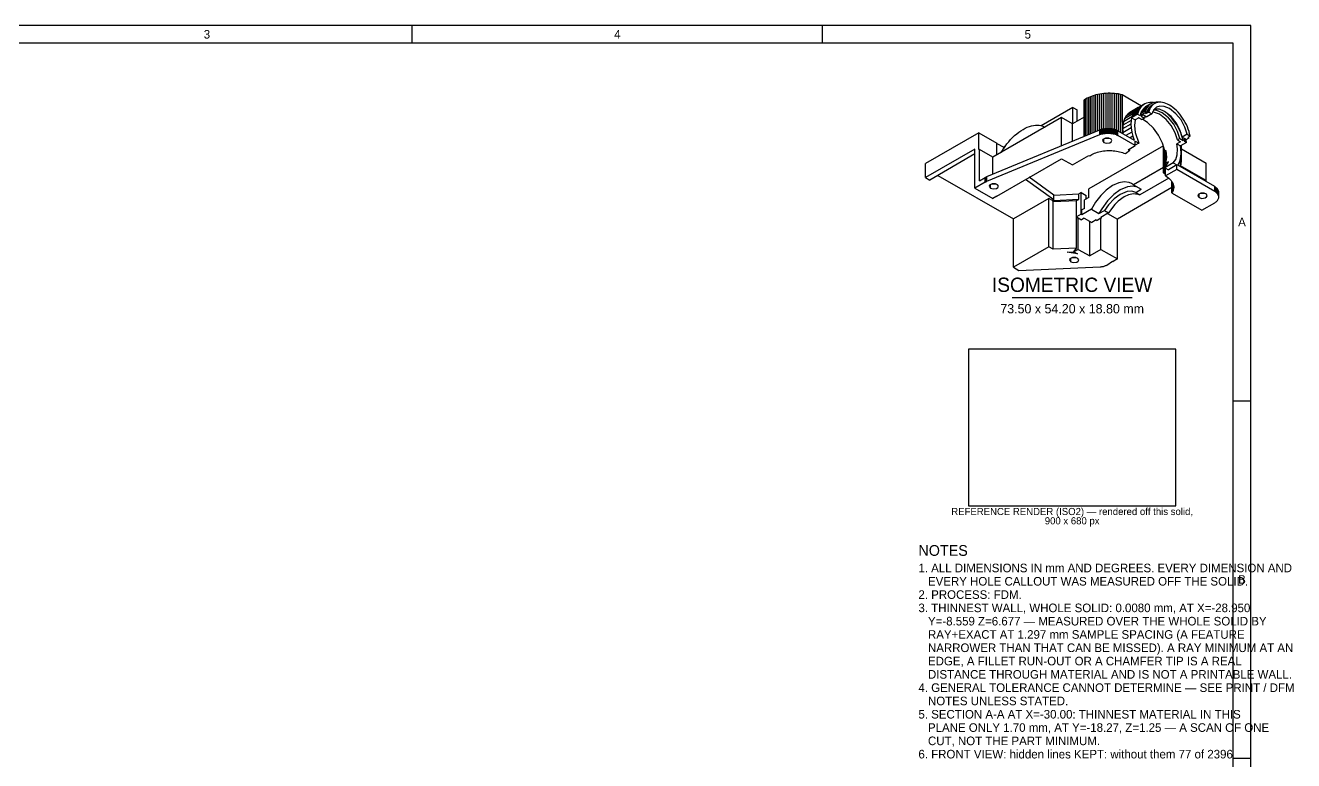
# Model space of a CAD drawing. Header units: millimetres. Extents: x -113 to 601, y 5 to 415.
# Drawn here: x 246.2 to 600.9, y 209.3 to 415 of the extents above; entities that cross this region are included whole.
import ezdxf
from ezdxf.enums import TextEntityAlignment as Align

# ---------------------------------------------------------------- set-up
doc = ezdxf.new("R2010")
doc.units = ezdxf.units.MM
for name, color, linetype in [('FRAME', 7, 'CONTINUOUS'), ('TEXT', 3, 'CONTINUOUS'), ('TITLE', 7, 'CONTINUOUS'), ('VISIBLE', 7, 'CONTINUOUS')]:
    doc.layers.add(name, color=color, linetype=linetype)

msp = doc.modelspace()

# ---------------------------------------------------------------- linework, layer by layer
at = {"layer": 'FRAME'}
for p, q in [((584, 410), (10, 410)), ((584, 10), (584, 410))]:
    msp.add_line(p, q, dxfattribs=at)
at = {"layer": 'TEXT'}
msp.add_line((522.2, 338.833041), (555.8, 338.833041), dxfattribs=at)
at = {"layer": 'TITLE'}
for p, q in [((589, 415), (5, 415)), ((354.4, 410), (354.4, 415)), ((469.2, 410), (469.2, 415)), ((589, 5), (589, 415)), ((568, 324.433041), (510, 324.433041)), ((510, 324.433041), (510, 280.610818)), ((568, 280.610818), (568, 324.433041)), ((584, 310), (589, 310)), ((510, 280.610818), (568, 280.610818)), ((584, 210), (589, 210))]:
    msp.add_line(p, q, dxfattribs=at)
at = {"layer": 'VISIBLE'}
for p, q in [((542.764023, 394.386113), (542.365349, 394.137474)), ((542.365349, 383.946317), (542.365349, 394.137474)), ((543.188834, 394.61988), (542.764023, 394.386113)), ((542.764023, 384.110855), (542.764023, 394.386113)), ((543.638121, 394.83786), (543.188834, 394.61988)), ((543.188834, 384.286181), (543.188834, 394.61988)), ((544.110126, 395.039202), (543.638121, 394.83786)), ((543.638121, 384.471608), (543.638121, 394.83786)), ((544.603004, 395.223118), (544.110126, 395.039202)), ((544.110126, 384.666411), (544.110126, 395.039202)), ((545.114829, 395.38889), (544.603004, 395.223118)), ((544.603004, 384.869829), (544.603004, 395.223118)), ((545.643598, 395.535868), (545.114829, 395.38889)), ((545.114829, 385.081066), (545.114829, 395.38889)), ((546.187244, 395.663479), (545.643598, 395.535868)), ((545.643598, 385.299297), (545.643598, 395.535868)), ((546.743642, 395.771223), (546.187244, 395.663479)), ((546.187244, 385.523668), (546.187244, 395.663479)), ((547.310616, 395.858679), (546.743642, 395.771223)), ((546.743642, 385.753301), (546.743642, 395.771223)), ((547.885948, 395.925505), (547.310616, 395.858679)), ((547.310616, 385.951653), (547.310616, 395.858679)), ((548.46739, 395.97144), (547.885948, 395.925505)), ((547.885948, 386.08418), (547.885948, 395.925505)), ((549.052668, 395.996304), (548.46739, 395.97144)), ((548.46739, 386.159997), (548.46739, 395.97144)), ((549.639493, 396), (549.052668, 395.996304)), ((549.052668, 386.183137), (549.052668, 395.996304)), ((549.639493, 386.155505), (549.639493, 396)), ((550.225571, 395.982513), (549.639493, 396)), ((550.225571, 386.074623), (550.225571, 395.982513)), ((550.808611, 395.943913), (550.225571, 395.982513)), ((550.808611, 385.933874), (550.808611, 395.943913)), ((551.386331, 395.884349), (550.808611, 395.943913)), ((551.386331, 385.721073), (551.386331, 395.884349)), ((551.956475, 395.804054), (551.386331, 395.884349)), ((551.956475, 385.421606), (551.956475, 395.804054)), ((552.516811, 395.703344), (551.956475, 395.804054)), ((552.516811, 385.098096), (552.516811, 395.703344)), ((552.952173, 395.607486), (552.516811, 395.703344)), ((553.006007, 395.638567), (552.952173, 395.607486)), ((552.952173, 387.94455), (552.952173, 395.607486)), ((553.006007, 395.638567), (553.006007, 388.015131)), ((553.006007, 395.638567), (558.413129, 392.516764)), ((539.220298, 392.063847), (530.333545, 386.933078)), ((539.220298, 387.537185), (539.220298, 392.063847)), ((539.220298, 392.063847), (540.417568, 391.372603)), ((540.417568, 388.228429), (540.417568, 391.372603)), ((555.953106, 390.208897), (553.626981, 388.865908)), ((556.356999, 390.93188), (554.030874, 389.588891)), ((556.865913, 391.524874), (554.539788, 390.181886)), ((555.144949, 390.634665), (554.539788, 390.181886)), ((557.471074, 391.977653), (555.144949, 390.634665)), ((557.476666, 390.711735), (555.76628, 389.724243)), ((555.960407, 390.221965), (555.935197, 390.15733)), ((555.953106, 390.208897), (555.935197, 390.15733)), ((555.960407, 390.221965), (555.953106, 390.208897)), ((555.969645, 390.245652), (555.960407, 390.221965)), ((557.680031, 391.233144), (555.969645, 390.245652)), ((556.218731, 390.7187), (555.969645, 390.245652)), ((557.929117, 391.706191), (556.218731, 390.7187)), ((556.316181, 390.858814), (556.218731, 390.7187)), ((556.409739, 390.993335), (556.316181, 390.858814)), ((556.356999, 390.93188), (556.316181, 390.858814)), ((556.409739, 390.993335), (556.356999, 390.93188)), ((556.511778, 391.140047), (556.409739, 390.993335)), ((558.222164, 392.127538), (556.511778, 391.140047)), ((556.846718, 391.506719), (556.511778, 391.140047)), ((558.557104, 392.494211), (556.846718, 391.506719)), ((556.859142, 391.516984), (556.846718, 391.506719)), ((556.895314, 391.546872), (556.859142, 391.516984)), ((556.865913, 391.524874), (556.859142, 391.516984)), ((556.895314, 391.546872), (556.865913, 391.524874)), ((557.221188, 391.81613), (556.895314, 391.546872)), ((558.931574, 392.803621), (557.221188, 391.81613)), ((557.402203, 391.926124), (557.221188, 391.81613)), ((557.476666, 390.711735), (557.320456, 390.145644)), ((557.52917, 392.003277), (557.402203, 391.926124)), ((557.471074, 391.977653), (557.402203, 391.926124)), ((557.52917, 392.003277), (557.471074, 391.977653)), ((557.680031, 391.233144), (557.476666, 390.711735)), ((557.632545, 392.066094), (557.52917, 392.003277)), ((559.342931, 393.053585), (557.632545, 392.066094)), ((557.929117, 391.706191), (557.680031, 391.233144)), ((558.222164, 392.127538), (557.929117, 391.706191)), ((559.38935, 390.531154), (558.021041, 389.741161)), ((558.158353, 390.25405), (558.021041, 389.741161)), ((559.526661, 391.044043), (558.158353, 390.25405)), ((558.338438, 390.726756), (558.158353, 390.25405)), ((558.557104, 392.494211), (558.222164, 392.127538)), ((559.706747, 391.516749), (558.338438, 390.726756)), ((558.560014, 391.155909), (558.338438, 390.726756)), ((558.931574, 392.803621), (558.557104, 392.494211)), ((559.928323, 391.945902), (558.560014, 391.155909)), ((558.821501, 391.538449), (558.560014, 391.155909)), ((560.189809, 392.328442), (558.821501, 391.538449)), ((559.121033, 391.871649), (558.821501, 391.538449)), ((559.342931, 393.053585), (558.931574, 392.803621)), ((560.489342, 392.661642), (559.121033, 391.871649)), ((559.456477, 392.153132), (559.121033, 391.871649)), ((559.78827, 393.242339), (559.342931, 393.053585)), ((559.526661, 391.044043), (559.38935, 390.531154)), ((559.38935, 390.531154), (559.74033, 390.328516)), ((560.824786, 392.943126), (559.456477, 392.153132)), ((559.825439, 392.380893), (559.456477, 392.153132)), ((559.706747, 391.516749), (559.526661, 391.044043)), ((559.928323, 391.945902), (559.706747, 391.516749)), ((559.874905, 390.803555), (559.74033, 390.328516)), ((560.424485, 390.723512), (559.74033, 390.328516)), ((560.26445, 393.36855), (559.78827, 393.242339)), ((561.193748, 393.170886), (559.825439, 392.380893)), ((560.04901, 391.240853), (559.874905, 390.803555)), ((560.55906, 391.198552), (559.874905, 390.803555)), ((561.264833, 390.238337), (559.896525, 389.448343)), ((560.189809, 392.328442), (559.928323, 391.945902)), ((560.261426, 391.637352), (560.04901, 391.240853)), ((560.733164, 391.63585), (560.04901, 391.240853)), ((560.489342, 392.661642), (560.189809, 392.328442)), ((560.94558, 392.032349), (560.261426, 391.637352)), ((560.510668, 391.990278), (560.261426, 391.637352)), ((560.768108, 393.431327), (560.26445, 393.36855)), ((560.55906, 391.198552), (560.424485, 390.723512)), ((560.424485, 390.723512), (561.264833, 390.238337)), ((560.824786, 392.943126), (560.489342, 392.661642)), ((561.194822, 392.385275), (560.510668, 391.990278)), ((560.794992, 392.297162), (560.510668, 391.990278)), ((560.733164, 391.63585), (560.55906, 391.198552)), ((560.94558, 392.032349), (560.733164, 391.63585)), ((561.29569, 393.430228), (560.768108, 393.431327)), ((561.479146, 392.692159), (560.794992, 392.297162)), ((561.112409, 392.555858), (560.794992, 392.297162)), ((561.193748, 393.170886), (560.824786, 392.943126)), ((561.194822, 392.385275), (560.94558, 392.032349)), ((561.796563, 392.950855), (561.112409, 392.555858)), ((561.4607, 392.764556), (561.112409, 392.555858)), ((561.593599, 393.3433), (561.193748, 393.170886)), ((561.479146, 392.692159), (561.194822, 392.385275)), ((561.820237, 391.405179), (561.264833, 390.238337)), ((561.726126, 393.379178), (561.29569, 393.430228)), ((562.144854, 393.159553), (561.4607, 392.764556)), ((561.796563, 392.950855), (561.479146, 392.692159)), ((563.473568, 390.148113), (561.481502, 390.833496)), ((562.021487, 393.459138), (561.593599, 393.3433)), ((562.705964, 391.139193), (561.703834, 391.2384)), ((562.144854, 393.159553), (561.796563, 392.950855)), ((562.581909, 392.087508), (561.820237, 391.405179)), ((563.390119, 391.534189), (561.962842, 391.579779)), ((562.474362, 393.517574), (562.021487, 393.459138)), ((562.521582, 393.316793), (562.144854, 393.159553)), ((562.948995, 393.518191), (562.474362, 393.517574)), ((562.924111, 393.421475), (562.521582, 393.316793)), ((563.520032, 392.401685), (562.581909, 392.087508)), ((564.157723, 390.54311), (562.705964, 391.139193)), ((563.349626, 393.472867), (562.924111, 393.421475)), ((563.344715, 393.472274), (562.948995, 393.518191)), ((563.795151, 393.47061), (563.349626, 393.472867)), ((564.841877, 390.938107), (563.390119, 391.534189)), ((564.758427, 392.324183), (563.520032, 392.401685)), ((564.257568, 393.41472), (563.795151, 393.47061)), ((565.990074, 389.09454), (564.157723, 390.54311)), ((564.733645, 393.305587), (564.257568, 393.41472)), ((565.220049, 393.143974), (564.733645, 393.305587)), ((566.210186, 391.7281), (564.758427, 392.324183)), ((566.674228, 389.489537), (564.841877, 390.938107)), ((565.71338, 392.931013), (565.220049, 393.143974)), ((566.825239, 389.174424), (565.270703, 390.669796)), ((566.210186, 392.668192), (565.71338, 392.931013)), ((566.706991, 392.357351), (566.210186, 392.668192)), ((568.042537, 390.27953), (566.210186, 391.7281)), ((567.200322, 392.000663), (566.706991, 392.357351)), ((567.686726, 391.600624), (567.200322, 392.000663)), ((568.162803, 391.160032), (567.686726, 391.600624)), ((569.444789, 388.535087), (568.042537, 390.27953)), ((568.62522, 390.681968), (568.162803, 391.160032)), ((569.070745, 390.169778), (568.62522, 390.681968)), ((536.03898, 389.211181), (516.848451, 378.131524)), ((526.447971, 386.484171), (527.03326, 386.705431)), ((527.03326, 386.705431), (527.610279, 386.876017)), ((527.610279, 386.876017), (528.176333, 386.995133)), ((528.176333, 386.995133), (528.728776, 387.062222)), ((528.728776, 387.062222), (529.265027, 387.07697)), ((529.265027, 387.07697), (529.782579, 387.039309)), ((529.782579, 387.039309), (530.279016, 386.949415)), ((530.279016, 386.949415), (530.752016, 386.807707)), ((530.752016, 386.807707), (531.199369, 386.614848)), ((536.03898, 381.335334), (536.03898, 389.211181)), ((539.079362, 387.455816), (536.03898, 389.211181)), ((542.365349, 389.352981), (539.079362, 387.455816)), ((539.079362, 382.590143), (539.079362, 387.455816)), ((553.10863, 388.034881), (552.952173, 387.94455)), ((553.06515, 387.919675), (552.952173, 387.94455)), ((553.10863, 388.074381), (553.006007, 388.015131)), ((553.06515, 384.781512), (553.06515, 387.919675)), ((553.134446, 387.901477), (553.06515, 387.919675)), ((555.431466, 387.394566), (553.105342, 386.051577)), ((553.211254, 388.015131), (553.10863, 388.074381)), ((553.10863, 388.034881), (553.10863, 388.074381)), ((553.10863, 388.034881), (553.211254, 387.975631)), ((553.10863, 387.916382), (553.211254, 387.975631)), ((553.10863, 387.916382), (553.134446, 387.901477)), ((553.134446, 387.901477), (553.134446, 386.59828)), ((553.160191, 387.081869), (553.134446, 386.59828)), ((555.486315, 388.424858), (553.160191, 387.081869)), ((553.335076, 388.025403), (553.160191, 387.081869)), ((553.211254, 387.975631), (553.211254, 388.015131)), ((555.661201, 389.368391), (553.335076, 388.025403)), ((553.626981, 388.865908), (553.335076, 388.025403)), ((554.030874, 389.588891), (553.626981, 388.865908)), ((554.539788, 390.181886), (554.030874, 389.588891)), ((555.486315, 388.424858), (555.431466, 387.394566)), ((555.431466, 387.394566), (555.497599, 386.295282)), ((555.621057, 389.151809), (555.486315, 388.424858)), ((557.320456, 390.145644), (555.61007, 389.158152)), ((555.647116, 389.292405), (555.61007, 389.158152)), ((555.61007, 389.158152), (555.621057, 389.151809)), ((555.621057, 389.151809), (556.600293, 388.586447)), ((555.694707, 389.46487), (555.647116, 389.292405)), ((555.661201, 389.368391), (555.647116, 389.292405)), ((555.694707, 389.46487), (555.661201, 389.368391)), ((555.76628, 389.724243), (555.694707, 389.46487)), ((555.935197, 390.15733), (555.76628, 389.724243)), ((556.600293, 388.586447), (556.409755, 386.994446)), ((556.409755, 386.994446), (556.610953, 385.057191)), ((557.626525, 389.178942), (556.600293, 388.586447)), ((557.320456, 390.145644), (558.021041, 389.741161)), ((557.864358, 389.041629), (557.555633, 389.138013)), ((557.626525, 389.178942), (558.528216, 388.65835)), ((558.994834, 389.968935), (558.310679, 389.573938)), ((558.310679, 389.573938), (559.21237, 389.053347)), ((559.21237, 389.053347), (558.528216, 388.65835)), ((559.060773, 388.489127), (558.632752, 388.718704)), ((558.994834, 389.968935), (559.896525, 389.448343)), ((560.083198, 387.798141), (559.060773, 388.489127)), ((559.454939, 389.703293), (559.21237, 389.053347)), ((561.72829, 386.231699), (560.083198, 387.798141)), ((565.30592, 388.699543), (563.473568, 390.148113)), ((566.708172, 386.955101), (565.30592, 388.699543)), ((567.392326, 387.350097), (565.990074, 389.09454)), ((568.076481, 387.745094), (566.674228, 389.489537)), ((567.783327, 384.950458), (566.708172, 386.955101)), ((568.274142, 387.183669), (566.825239, 389.174424)), ((568.467482, 385.345455), (567.392326, 387.350097)), ((569.151636, 385.740452), (568.076481, 387.745094)), ((569.363768, 384.98535), (568.274142, 387.183669)), ((569.49626, 389.627043), (569.070745, 390.169778)), ((570.519945, 386.530445), (569.444789, 388.535087)), ((569.898789, 389.05756), (569.49626, 389.627043)), ((570.275517, 388.465312), (569.898789, 389.05756)), ((570.623808, 387.854443), (570.275517, 388.465312)), ((570.941225, 387.229225), (570.623808, 387.854443)), ((571.225549, 386.594032), (570.941225, 387.229225)), ((512.914564, 384.973657), (498, 376.362729)), ((512.914564, 380.233697), (512.914564, 384.973657)), ((512.914564, 384.973657), (517.977306, 382.050681)), ((515.15859, 372.7177), (546.780203, 385.76839)), ((515.15859, 371.374711), (546.780203, 384.425401)), ((521.798323, 383.060923), (522.350766, 383.631741)), ((522.350766, 383.631741), (522.91682, 384.166247)), ((522.91682, 384.166247), (523.49384, 384.661946)), ((523.49384, 384.661946), (524.079129, 385.116519)), ((524.079129, 385.116519), (524.669952, 385.527845)), ((524.669952, 385.527845), (525.26355, 385.893999)), ((525.26355, 385.893999), (525.857147, 386.213272)), ((525.857147, 386.213272), (526.447971, 386.484171)), ((531.199369, 386.614848), (531.370387, 386.515767)), ((531.199369, 386.614848), (531.370684, 386.515939)), ((546.780203, 385.76839), (547.048391, 385.869509)), ((546.780203, 384.425401), (546.780203, 385.76839)), ((546.780203, 384.425401), (547.048391, 384.52652)), ((547.048391, 385.869509), (547.329579, 385.957593)), ((547.048391, 384.52652), (547.048391, 385.869509)), ((547.048391, 384.52652), (547.329579, 384.614605)), ((547.329579, 385.957593), (547.622397, 386.031853)), ((547.329579, 384.614605), (547.329579, 385.957593)), ((547.329579, 384.614605), (547.622397, 384.688864)), ((547.608251, 383.112755), (547.458071, 382.761675)), ((548.295631, 383.465593), (547.608251, 383.112755)), ((547.622397, 386.031853), (547.924793, 386.091892)), ((547.622397, 384.688864), (547.622397, 386.031853)), ((547.622397, 384.688864), (547.924793, 384.748904)), ((547.840642, 382.22843), (547.840642, 383.294921)), ((547.924793, 386.091892), (548.234715, 386.137317)), ((547.924793, 384.748904), (547.924793, 386.091892)), ((547.924793, 384.748904), (548.234715, 384.794328)), ((548.169784, 383.43317), (549.358717, 383.43317)), ((548.234715, 386.137317), (548.550794, 386.168127)), ((548.234715, 384.794328), (548.234715, 386.137317)), ((548.234715, 384.794328), (548.550794, 384.825138)), ((549.230335, 383.466154), (548.295631, 383.465593)), ((548.46739, 383.370276), (548.46739, 383.496064)), ((548.550794, 386.168127), (548.86961, 386.183137)), ((548.550794, 384.825138), (548.550794, 386.168127)), ((548.550794, 384.825138), (548.86961, 384.840148)), ((548.86961, 384.840148), (548.86961, 386.183137)), ((548.86961, 386.183137), (549.189794, 386.183137)), ((548.86961, 384.840148), (549.189794, 384.840148)), ((549.052668, 383.369155), (549.052668, 383.497184)), ((549.189794, 384.840148), (549.189794, 386.183137)), ((549.189794, 386.183137), (549.50861, 386.168127)), ((549.189794, 384.840148), (549.50861, 384.825138)), ((549.864955, 383.167694), (549.230335, 383.466154)), ((549.50861, 384.825138), (549.50861, 386.168127)), ((549.50861, 386.168127), (549.824005, 386.137712)), ((549.50861, 384.825138), (549.824005, 384.794723)), ((549.824005, 384.794723), (549.824005, 386.137712)), ((549.824005, 386.137712), (550.134612, 386.092682)), ((549.824005, 384.794723), (550.134612, 384.749694)), ((550.07043, 382.761675), (549.864955, 383.167694)), ((550.134612, 384.749694), (550.134612, 386.092682)), ((550.134612, 386.092682), (550.437008, 386.032643)), ((550.134612, 384.749694), (550.437008, 384.689654)), ((550.437008, 384.689654), (550.437008, 386.032643)), ((550.437008, 386.032643), (550.729826, 385.958383)), ((550.437008, 384.689654), (550.729826, 384.615395)), ((550.729826, 384.615395), (550.729826, 385.958383)), ((550.729826, 385.958383), (551.011697, 385.870694)), ((550.729826, 384.615395), (551.011697, 384.527705)), ((551.011697, 384.527705), (551.011697, 385.870694)), ((551.011697, 385.870694), (551.279202, 385.76918)), ((551.011697, 384.527705), (551.279202, 384.426191)), ((551.279202, 384.426191), (551.279202, 385.76918)), ((551.279202, 385.76918), (551.531655, 385.655816)), ((551.279202, 384.426191), (551.531655, 384.312827)), ((551.531655, 384.312827), (551.531655, 385.655816)), ((551.531655, 385.655816), (551.767688, 385.530602)), ((551.531655, 384.312827), (551.767688, 384.187613)), ((551.767688, 384.187613), (551.767688, 385.530602)), ((551.767688, 385.530602), (556.365793, 382.875885)), ((556.66076, 381.362597), (551.767688, 384.187613)), ((553.134446, 386.59828), (553.105342, 386.051577)), ((553.105342, 386.051577), (553.134446, 385.567794)), ((553.134446, 385.567794), (553.171475, 384.952294)), ((553.134446, 385.567794), (553.134446, 384.741504)), ((555.497599, 386.295282), (553.171475, 384.952294)), ((553.171475, 384.952294), (553.212914, 384.6962)), ((555.683574, 385.145963), (554.058738, 384.207864)), ((555.986183, 383.966428), (555.23155, 383.53074)), ((555.497599, 386.295282), (555.683574, 385.145963)), ((555.683574, 385.145963), (555.986183, 383.966428)), ((555.986183, 383.966428), (556.365793, 382.875885)), ((556.610953, 385.057191), (557.619775, 382.072899)), ((563.177192, 384.240944), (561.72829, 386.231699)), ((564.266819, 382.042625), (563.177192, 384.240944)), ((568.41892, 382.947949), (567.783327, 384.950458)), ((569.103075, 383.342946), (568.41892, 382.947949)), ((569.103075, 383.342946), (568.467482, 385.345455)), ((569.103075, 383.342946), (570.004766, 382.822354)), ((569.787229, 383.737943), (569.151636, 385.740452)), ((570.004766, 382.822354), (569.363768, 384.98535)), ((571.155538, 384.527936), (569.787229, 383.737943)), ((569.787229, 383.737943), (570.68892, 383.217351)), ((570.68892, 383.217351), (570.004766, 382.822354)), ((571.662712, 383.445125), (570.294404, 382.655132)), ((571.155538, 384.527936), (570.519945, 386.530445)), ((571.155538, 384.527936), (571.995887, 384.04276)), ((571.474791, 385.953306), (571.225549, 386.594032)), ((571.995887, 384.04276), (571.311732, 383.647764)), ((571.311732, 383.647764), (571.662712, 383.445125)), ((571.687207, 385.31153), (571.474791, 385.953306)), ((571.662712, 383.445125), (571.588585, 383.807605)), ((571.861312, 384.673193), (571.687207, 385.31153)), ((571.995887, 384.04276), (571.861312, 384.673193)), ((511.78571, 380.371945), (498, 372.412762)), ((511.78571, 369.470037), (511.78571, 380.371945)), ((513.060973, 380.318226), (512.914564, 380.233697)), ((513.060973, 371.5493), (513.060973, 380.318226)), ((516.848451, 378.131524), (513.060973, 380.318226)), ((517.977306, 378.783269), (517.977306, 382.050681)), ((517.977306, 381.971682), (519.85873, 380.885441)), ((519.156713, 379.464199), (519.32773, 379.760754)), ((519.32773, 379.760754), (519.775084, 380.470172)), ((519.775084, 380.470172), (520.248084, 381.158054)), ((520.193554, 381.078751), (519.85873, 380.885441)), ((519.85873, 380.885441), (519.85873, 380.59182)), ((520.248084, 381.158054), (520.74452, 381.821183)), ((520.74452, 381.821183), (521.262072, 382.456463)), ((521.262072, 382.456463), (521.798323, 383.060923)), ((564.539577, 381.283653), (543.701508, 369.252789)), ((546.053026, 379.49648), (546.467319, 379.611638)), ((546.467319, 379.611638), (546.893269, 379.711622)), ((546.893269, 379.711622), (547.329209, 379.79604)), ((547.329209, 379.79604), (547.773436, 379.864562)), ((547.458071, 382.761675), (547.840642, 382.22843)), ((547.773436, 379.864562), (548.224212, 379.916921)), ((547.840642, 382.22843), (548.621779, 382.012052)), ((548.224212, 379.916921), (548.679775, 379.952911)), ((548.621779, 382.012052), (549.541625, 382.155652)), ((548.679775, 379.952911), (549.138343, 379.972392)), ((549.138343, 379.972392), (549.598124, 379.975288)), ((549.541625, 382.155652), (549.930761, 382.422383)), ((549.598124, 379.975288), (550.057319, 379.961587)), ((549.930761, 382.422383), (550.07043, 382.761675)), ((550.057319, 379.961587), (550.514133, 379.931343)), ((550.514133, 379.931343), (550.96678, 379.884674)), ((550.96678, 379.884674), (551.41349, 379.821763)), ((551.41349, 379.821763), (551.852517, 379.742856)), ((551.852517, 379.742856), (552.282143, 379.648261)), ((552.282143, 379.648261), (552.700689, 379.538348)), ((553.873735, 379.121288), (555.096524, 380.058152)), ((554.688976, 380.224187), (556.66076, 381.362597)), ((555.096524, 380.058152), (554.688976, 380.224187)), ((555.096524, 380.058152), (555.096524, 380.459485)), ((556.66076, 382.626586), (557.619775, 382.072899)), ((556.66076, 381.362597), (556.66076, 382.626586)), ((557.619775, 382.072899), (556.66076, 381.519211)), ((564.907816, 379.879629), (564.266819, 382.042625)), ((564.581478, 373.738053), (564.581478, 381.152625)), ((565.186431, 380.040487), (564.907816, 379.879629)), ((564.907816, 379.879629), (565.247858, 379.683306)), ((564.922511, 373.920859), (564.922511, 379.871145)), ((565.186431, 380.040487), (565.367924, 378.057841)), ((565.242106, 376.815118), (565.242106, 379.686627)), ((569.320612, 382.427358), (568.29438, 381.834863)), ((568.29438, 381.834863), (569.273617, 381.2695)), ((568.471311, 380.463904), (568.29438, 381.834863)), ((568.382772, 378.76836), (568.471311, 380.463904)), ((568.41892, 382.947949), (569.320612, 382.427358)), ((569.273617, 381.2695), (569.284604, 381.263157)), ((569.408358, 380.386962), (569.273617, 381.2695)), ((570.994989, 382.250649), (569.284604, 381.263157)), ((569.298258, 381.108104), (569.318408, 381.119737)), ((569.318408, 380.976127), (569.318408, 381.119737)), ((569.366116, 380.663641), (569.366116, 381.310218)), ((569.463207, 379.293336), (569.408358, 380.386962)), ((569.466023, 377.53816), (569.466023, 381.3679)), ((569.525036, 377.176043), (569.525036, 381.40197)), ((569.5429, 376.812473), (569.5429, 381.412285)), ((569.5429, 380.450435), (576.445134, 376.465428)), ((570.294404, 382.655132), (570.994989, 382.250649)), ((570.994989, 382.250649), (570.843949, 382.972412)), ((498, 372.412762), (498, 376.362729)), ((511.78571, 379.028957), (499.163062, 371.741268)), ((516.848451, 373.41513), (516.848451, 378.131524)), ((517.906154, 367.239886), (536.03898, 377.708878)), ((536.03898, 377.708878), (539.078678, 375.953908)), ((539.078678, 375.953908), (543.694192, 378.618676)), ((543.694192, 378.618676), (543.898794, 378.515989)), ((543.898794, 378.515989), (544.211157, 378.710799)), ((544.211157, 378.710799), (544.543999, 378.893956)), ((544.543999, 378.893956), (544.896017, 379.064745)), ((544.896017, 379.064745), (545.265836, 379.222498)), ((545.265836, 379.222498), (545.652009, 379.366597)), ((545.652009, 379.366597), (546.053026, 379.49648)), ((552.700689, 379.538348), (553.106518, 379.413547)), ((553.106518, 379.413547), (553.498044, 379.274345)), ((553.498044, 379.274345), (553.873735, 379.121288)), ((564.948774, 375.155522), (565.907789, 376.799197)), ((567.274899, 376.49851), (564.948774, 375.155522)), ((565.367924, 378.057841), (565.128538, 376.349296)), ((565.907789, 376.799197), (565.128538, 376.349296)), ((565.128538, 375.343395), (565.128538, 376.349296)), ((567.274899, 376.49851), (567.96106, 377.448611)), ((567.274899, 376.49851), (568.233914, 375.944823)), ((567.96106, 377.448611), (568.382772, 378.76836)), ((568.52888, 375.853523), (568.90849, 376.50573)), ((568.90849, 376.50573), (569.2111, 377.335843)), ((569.2111, 377.335843), (569.397074, 378.270417)), ((569.318408, 375.397689), (569.318408, 377.875095)), ((569.366116, 377.897273), (569.337303, 377.970052)), ((569.349727, 375.728605), (569.455058, 376.087201)), ((569.366116, 377.897273), (569.366116, 378.114845)), ((569.466023, 377.53816), (569.366116, 377.897273)), ((569.397074, 378.270417), (569.463207, 379.293336)), ((569.455058, 376.087201), (569.519541, 376.449007)), ((569.525036, 377.176043), (569.466023, 377.53816)), ((569.519541, 376.449007), (569.5429, 376.812473)), ((569.5429, 376.812473), (569.525036, 377.176043)), ((576.445134, 371.570629), (576.445134, 376.465428)), ((501.420772, 373.044757), (522.56114, 360.83936)), ((513.060973, 371.5493), (514.672841, 372.479912)), ((514.672841, 372.479912), (514.907506, 372.604336)), ((514.672841, 371.136923), (514.672841, 372.479912)), ((514.907506, 372.604336), (515.15859, 372.7177)), ((514.907506, 371.261347), (514.907506, 372.604336)), ((515.15859, 371.374711), (515.15859, 372.7177)), ((533.836003, 367.499004), (527.015512, 372.499176)), ((564.581478, 375.224896), (556.157487, 370.361302)), ((564.922511, 373.920859), (564.581478, 373.738053)), ((564.581478, 373.738053), (565.128538, 373.374715)), ((565.128538, 374.046755), (564.922511, 373.920859)), ((564.948774, 375.155522), (565.907789, 374.601834)), ((565.128538, 372.887943), (565.128538, 375.051735)), ((568.233914, 374.680833), (565.128538, 372.887943)), ((565.128538, 372.887943), (565.590342, 372.597621)), ((565.590342, 372.597621), (566.001518, 372.288338)), ((568.233914, 375.944823), (565.907789, 374.601834)), ((568.233914, 374.680833), (568.233914, 375.944823)), ((578.86704, 368.541795), (568.233914, 374.680833)), ((578.86704, 369.884784), (568.52888, 375.853523)), ((569.318408, 375.652557), (569.349727, 375.728605)), ((576.447871, 371.569049), (569.329284, 375.678967)), ((498, 372.412762), (499.163062, 371.741268)), ((514.672841, 371.136923), (511.78571, 369.470037)), ((511.78571, 369.470037), (516.848451, 366.547062)), ((514.672841, 371.136923), (514.907506, 371.261347)), ((514.907506, 371.261347), (515.15859, 371.374711)), ((515.897699, 370.334612), (515.747518, 369.983533)), ((515.747518, 369.983533), (516.130089, 369.450287)), ((516.585078, 370.68745), (515.897699, 370.334612)), ((516.130089, 369.450287), (516.130089, 370.516778)), ((516.130089, 369.450287), (516.911227, 369.233909)), ((516.459231, 370.655027), (517.648164, 370.655027)), ((517.519782, 370.688011), (516.585078, 370.68745)), ((516.848451, 370.581767), (516.848451, 370.728287)), ((516.911227, 369.233909), (517.831073, 369.377509)), ((518.154403, 370.389551), (517.519782, 370.688011)), ((517.831073, 369.377509), (518.220209, 369.644241)), ((518.359877, 369.983533), (518.154403, 370.389551)), ((518.220209, 369.644241), (518.359877, 369.983533)), ((533.836003, 366.156015), (525.99069, 371.907495)), ((543.701508, 366.882809), (543.701508, 369.252789)), ((548.495341, 368.926003), (546.987595, 367.437043)), ((550.26939, 370.192881), (548.495341, 368.926003)), ((552.063261, 370.980412), (550.26939, 370.192881)), ((552.390268, 368.968391), (550.616219, 367.701514)), ((566.876552, 369.598016), (551.637699, 360.79986)), ((553.551185, 371.226533), (552.063261, 370.980412)), ((554.472621, 369.834533), (552.390268, 368.968391)), ((554.976943, 371.022704), (553.551185, 371.226533)), ((555.925579, 370.001345), (554.472621, 369.834533)), ((555.639239, 370.724806), (554.976943, 371.022704)), ((556.157487, 370.361302), (555.639239, 370.724806)), ((557.18619, 369.76738), (555.925579, 370.001345)), ((556.157487, 370.361302), (558.278365, 369.136813)), ((556.776861, 368.269919), (558.278365, 369.136813)), ((566.025479, 372.266622), (557.939923, 367.598424)), ((566.001518, 372.288338), (566.36412, 371.959701)), ((566.36412, 371.959701), (566.67541, 371.614079)), ((566.67541, 371.614079), (566.811557, 371.435935)), ((566.811557, 371.435935), (566.933337, 371.254237)), ((566.876552, 368.111248), (566.876552, 371.338962)), ((566.933337, 371.254237), (567.042117, 371.069774)), ((567.042117, 368.383796), (567.042117, 371.069774)), ((567.042117, 371.069774), (567.136531, 370.882545)), ((567.136531, 368.571025), (567.136531, 370.882545)), ((567.136531, 370.882545), (567.216577, 370.693342)), ((567.216577, 368.760228), (567.216577, 370.693342)), ((567.216577, 370.693342), (567.282255, 370.502163)), ((567.282255, 368.951406), (567.216577, 368.760228)), ((567.282255, 368.951406), (567.282255, 370.502163)), ((567.282255, 370.502163), (567.334251, 370.309405)), ((567.334251, 369.144165), (567.282255, 368.951406)), ((567.334251, 369.144165), (567.334251, 370.309405)), ((567.334251, 370.309405), (567.371195, 370.115857)), ((567.371195, 369.337713), (567.334251, 369.144165)), ((567.371195, 369.337713), (567.371195, 370.115857)), ((567.371195, 370.115857), (567.393088, 369.921518)), ((567.393088, 369.532051), (567.371195, 369.337713)), ((567.393088, 369.532051), (567.393088, 369.921518)), ((567.393088, 369.921518), (567.400614, 369.726785)), ((567.400614, 369.726785), (567.393088, 369.532051)), ((576.447871, 371.281492), (576.447871, 371.569049)), ((578.86704, 368.541795), (578.86704, 369.884784)), ((579.095548, 369.741005), (578.86704, 369.884784)), ((579.095548, 368.398016), (579.095548, 369.741005)), ((579.300794, 369.586166), (579.095548, 369.741005)), ((579.300794, 368.243177), (579.300794, 369.586166)), ((579.482095, 369.422242), (579.300794, 369.586166)), ((579.482095, 368.079254), (579.482095, 369.422242)), ((579.638082, 369.249234), (579.482095, 369.422242)), ((579.638082, 367.906245), (579.638082, 369.249234)), ((579.766703, 369.069115), (579.638082, 369.249234)), ((579.766703, 367.726127), (579.766703, 369.069115)), ((579.868642, 368.883072), (579.766703, 369.069115)), ((517.977306, 367.198806), (516.848451, 366.547062)), ((517.906154, 367.239886), (517.977306, 367.198806)), ((517.977306, 367.198806), (517.977306, 367.280965)), ((532.481378, 366.566811), (522.56114, 360.83936)), ((533.505263, 365.975671), (532.481378, 366.566811)), ((532.481378, 353.057925), (532.481378, 366.566811)), ((533.505263, 365.975671), (533.836003, 366.156015)), ((533.546942, 365.998397), (533.546942, 365.793609)), ((533.546942, 365.793609), (533.836003, 365.998016)), ((533.546942, 365.793609), (533.64444, 365.737318)), ((533.64444, 365.737318), (540.178114, 365.986166)), ((533.64444, 352.386431), (533.64444, 365.737318)), ((533.836003, 367.499004), (540.82806, 367.9019)), ((533.836003, 366.156015), (533.836003, 367.499004)), ((533.836003, 365.998016), (540.82806, 366.400913)), ((533.836003, 365.998016), (533.836003, 366.156015)), ((540.178114, 352.635279), (540.178114, 365.986166)), ((540.212321, 365.764573), (540.178114, 365.729221)), ((540.212321, 365.974316), (540.672177, 366.239814)), ((540.212321, 361.392355), (540.212321, 365.974316)), ((540.82806, 366.400913), (540.672177, 366.239814)), ((541.512215, 368.225797), (540.82806, 367.830801)), ((540.82806, 366.400913), (540.82806, 367.9019)), ((541.512215, 362.142849), (541.512215, 368.225797)), ((541.512215, 368.225797), (542.880523, 367.435804)), ((543.701508, 366.882809), (542.470031, 366.171815)), ((542.470031, 363.801835), (542.470031, 366.171815)), ((542.880523, 366.408813), (542.880523, 367.435804)), ((545.561836, 365.58689), (544.381293, 363.562314)), ((546.987595, 367.437043), (545.561836, 365.58689)), ((548.856856, 365.921369), (547.264186, 363.70973)), ((550.616219, 367.701514), (548.856856, 365.921369)), ((550.751621, 366.515888), (549.138061, 364.819618)), ((552.390268, 367.704402), (550.751621, 366.515888)), ((551.914683, 365.844394), (550.958419, 364.91064)), ((553.553331, 367.032907), (551.914683, 365.844394)), ((554.343794, 368.485247), (552.390268, 367.704402)), ((554.737869, 367.591108), (553.553331, 367.032907)), ((555.655298, 368.573767), (554.343794, 368.485247)), ((556.148242, 367.906986), (554.737869, 367.591108)), ((556.776861, 368.269919), (555.655298, 368.573767)), ((557.939923, 367.598424), (556.148242, 367.906986)), ((556.776861, 368.269919), (557.939923, 367.598424)), ((567.042117, 368.383796), (566.876552, 368.111248)), ((566.876552, 368.111248), (566.957282, 368.064639)), ((566.955914, 368.063849), (566.955914, 368.065429)), ((566.957282, 368.064639), (566.955914, 368.063849)), ((566.955914, 368.063849), (575.234181, 363.284389)), ((567.136531, 368.571025), (567.042117, 368.383796)), ((567.216577, 368.760228), (567.136531, 368.571025)), ((574.29027, 367.707885), (574.140089, 367.356805)), ((574.140089, 367.356805), (574.522661, 366.823559)), ((574.977649, 368.060722), (574.29027, 367.707885)), ((574.522661, 366.823559), (574.522661, 367.89005)), ((574.522661, 366.823559), (575.303798, 366.607181)), ((574.851802, 368.028299), (576.040736, 368.028299)), ((575.912353, 368.061283), (574.977649, 368.060722)), ((575.234181, 363.284389), (578.86704, 365.381821)), ((575.303798, 366.607181), (576.223644, 366.750781)), ((576.546974, 367.762823), (575.912353, 368.061283)), ((576.223644, 366.750781), (576.61278, 367.017513)), ((576.752448, 367.356805), (576.546974, 367.762823)), ((576.61278, 367.017513), (576.752448, 367.356805)), ((579.095548, 368.398016), (578.86704, 368.541795)), ((578.86704, 365.381821), (579.095548, 365.5256)), ((579.300794, 368.243177), (579.095548, 368.398016)), ((579.095548, 365.5256), (579.300794, 365.680439)), ((579.482095, 368.079254), (579.300794, 368.243177)), ((579.300794, 365.680439), (579.482095, 365.844362)), ((579.638082, 367.906245), (579.482095, 368.079254)), ((579.482095, 365.844362), (579.638082, 366.017371)), ((579.766703, 367.726127), (579.638082, 367.906245)), ((579.638082, 366.017371), (579.766703, 366.19749)), ((579.868642, 367.540083), (579.766703, 367.726127)), ((579.766703, 366.19749), (579.868642, 366.383533)), ((579.868642, 367.540083), (579.868642, 368.883072)), ((579.941847, 368.693079), (579.868642, 368.883072)), ((579.941847, 367.35009), (579.868642, 367.540083)), ((579.868642, 366.383533), (579.941847, 366.573526)), ((579.941847, 367.35009), (579.941847, 368.693079)), ((579.985633, 368.49953), (579.941847, 368.693079)), ((579.985633, 367.156541), (579.941847, 367.35009)), ((579.941847, 366.573526), (579.985633, 366.767075)), ((579.985633, 367.156541), (579.985633, 368.49953)), ((580, 368.304797), (579.985633, 368.49953)), ((580, 366.961808), (579.985633, 367.156541)), ((579.985633, 366.767075), (580, 366.961808)), ((580, 366.961808), (580, 368.304797)), ((540.212321, 362.182348), (540.178114, 362.162598)), ((541.512215, 362.142849), (540.212321, 361.392355)), ((541.512215, 362.142849), (541.717461, 362.02435)), ((542.470031, 363.801835), (541.717461, 363.367338)), ((544.381293, 363.562314), (541.717461, 362.02435)), ((541.717461, 362.02435), (541.717461, 363.367338)), ((544.381293, 363.562314), (546.502171, 362.337824)), ((547.264186, 363.70973), (546.502171, 362.337824)), ((546.502171, 362.337824), (548.003676, 363.204718)), ((549.166738, 362.533224), (546.985449, 361.273856)), ((549.138061, 364.819618), (548.003676, 363.204718)), ((548.003676, 363.204718), (549.166738, 362.533224)), ((548.901081, 362.379847), (551.637699, 360.79986)), ((550.958419, 364.91064), (549.166738, 362.533224)), ((522.56114, 347.330473), (522.56114, 360.83936)), ((540.212321, 361.392355), (541.58063, 360.602362)), ((540.684388, 352.342981), (540.684388, 361.119807)), ((542.401615, 361.076358), (541.58063, 360.602362)), ((542.401615, 361.076358), (544.522494, 359.851868)), ((543.899913, 350.486497), (543.899913, 360.211315)), ((545.753971, 360.562862), (544.522494, 359.851868)), ((545.753971, 360.562862), (545.959218, 360.444363)), ((547.053865, 361.076358), (545.959218, 360.444363)), ((546.985449, 361.273856), (547.190696, 361.155357)), ((547.190696, 361.155357), (547.053865, 361.076358)), ((547.053865, 352.307431), (547.053865, 361.076358)), ((547.190696, 361.155357), (547.190696, 361.392355)), ((551.637699, 349.660954), (551.637699, 360.79986)), ((532.481378, 353.057925), (522.56114, 347.330473)), ((533.64444, 352.386431), (532.481378, 353.057925)), ((540.178114, 352.635279), (533.64444, 352.386431)), ((537.575551, 351.581296), (539.459752, 351.635937)), ((540.505508, 351.055869), (537.575551, 351.581296)), ((539.459752, 351.635937), (540.178114, 352.635279)), ((540.684388, 352.342981), (539.480276, 351.647787)), ((539.480276, 351.647787), (539.480276, 351.66449)), ((539.480276, 351.647787), (540.505508, 351.055869)), ((540.684388, 352.342981), (543.899913, 350.486497)), ((547.053865, 352.307431), (543.899913, 350.486497)), ((547.053865, 352.307431), (551.637699, 349.660954)), ((538.372168, 349.735536), (538.221988, 349.384456)), ((538.221988, 349.384456), (538.604559, 348.85121)), ((539.059547, 350.088373), (538.372168, 349.735536)), ((538.604559, 348.85121), (538.604559, 349.917701)), ((538.604559, 348.85121), (539.385696, 348.634832)), ((538.9337, 350.05595), (540.122634, 350.05595)), ((539.994252, 350.088934), (539.059547, 350.088373)), ((539.385696, 348.634832), (540.305542, 348.778432)), ((540.628872, 349.790474), (539.994252, 350.088934)), ((540.305542, 348.778432), (540.694678, 349.045164)), ((540.834347, 349.384456), (540.628872, 349.790474)), ((540.694678, 349.045164), (540.834347, 349.384456)), ((547.736651, 347.588801), (547.943265, 347.6441)), ((547.943265, 347.6441), (548.142354, 347.708485)), ((548.142354, 347.708485), (548.331865, 347.781559)), ((548.331865, 347.781559), (548.511113, 347.862929)), ((548.511113, 347.862929), (548.678047, 347.952198)), ((548.678047, 347.952198), (550.327631, 349.019033)), ((550.327631, 349.019033), (550.426745, 348.961809)), ((551.637699, 349.660954), (550.426745, 348.961809)), ((522.56114, 347.330473), (524.115539, 346.433041)), ((524.115539, 346.433041), (546.853407, 347.466747)), ((546.853407, 347.466747), (547.079863, 347.482152)), ((547.079863, 347.482152), (547.303581, 347.507827)), ((547.303581, 347.507827), (547.52251, 347.543376)), ((547.52251, 347.543376), (547.736651, 347.588801)), ((568, 324.433041), (510, 324.433041)), ((510, 324.433041), (510, 280.610818)), ((568, 280.610818), (568, 324.433041)), ((510, 280.610818), (568, 280.610818))]:
    msp.add_line(p, q, dxfattribs=at)

# ---------------------------------------------------------------- texts
at = {"layer": 'TEXT'}
for s, height, p in [('ISOMETRIC VIEW', 4, (539, 340.433041)), ('73.50 x 54.20 x 18.80 mm', 2.6, (539, 334.433041)), ('REFERENCE RENDER (ISO2) — rendered off this solid,', 2, (539, 278.010818)), ('900 x 680 px', 2, (539, 275.410818))]:
    msp.add_text(s, height=height, dxfattribs=at).set_placement(p, align=Align.CENTER)
for s, height, p in [('NOTES', 3, (496, 266.610818)), ('1. ALL DIMENSIONS IN mm AND DEGREES. EVERY DIMENSION AND', 2.4, (496, 262.010818)), ('   EVERY HOLE CALLOUT WAS MEASURED OFF THE SOLID.', 2.4, (496, 258.290818)), ('2. PROCESS: FDM.', 2.4, (496, 254.570818)), ('3. THINNEST WALL, WHOLE SOLID: 0.0080 mm, AT X=-28.950', 2.4, (496, 250.850818)), ('   Y=-8.559 Z=6.677 — MEASURED OVER THE WHOLE SOLID BY', 2.4, (496, 247.130818)), ('   RAY+EXACT AT 1.297 mm SAMPLE SPACING (A FEATURE', 2.4, (496, 243.410818)), ('   NARROWER THAN THAT CAN BE MISSED). A RAY MINIMUM AT AN', 2.4, (496, 239.690818)), ('   EDGE, A FILLET RUN-OUT OR A CHAMFER TIP IS A REAL', 2.4, (496, 235.970818)), ('   DISTANCE THROUGH MATERIAL AND IS NOT A PRINTABLE WALL.', 2.4, (496, 232.250818)), ('4. GENERAL TOLERANCE CANNOT DETERMINE — SEE PRINT / DFM', 2.4, (496, 228.530818)), ('   NOTES UNLESS STATED.', 2.4, (496, 224.810818)), ('5. SECTION A-A AT X=-30.00: THINNEST MATERIAL IN THIS', 2.4, (496, 221.090818)), ('   PLANE ONLY 1.70 mm, AT Y=-18.27, Z=1.25 — A SCAN OF ONE', 2.4, (496, 217.370818)), ('   CUT, NOT THE PART MINIMUM.', 2.4, (496, 213.650818)), ('6. FRONT VIEW: hidden lines KEPT: without them 77 of 2396', 2.4, (496, 209.930818))]:
    msp.add_text(s, height=height, dxfattribs=at).set_placement(p)
at = {"layer": 'TITLE'}
for s, p in [('3', (297, 412.5)), ('4', (411.8, 412.5)), ('5', (526.6, 412.5)), ('A', (586.5, 360)), ('B', (586.5, 260))]:
    msp.add_text(s, height=2.4, dxfattribs=at).set_placement(p, align=Align.MIDDLE_CENTER)

doc.saveas('drawing.dxf')
